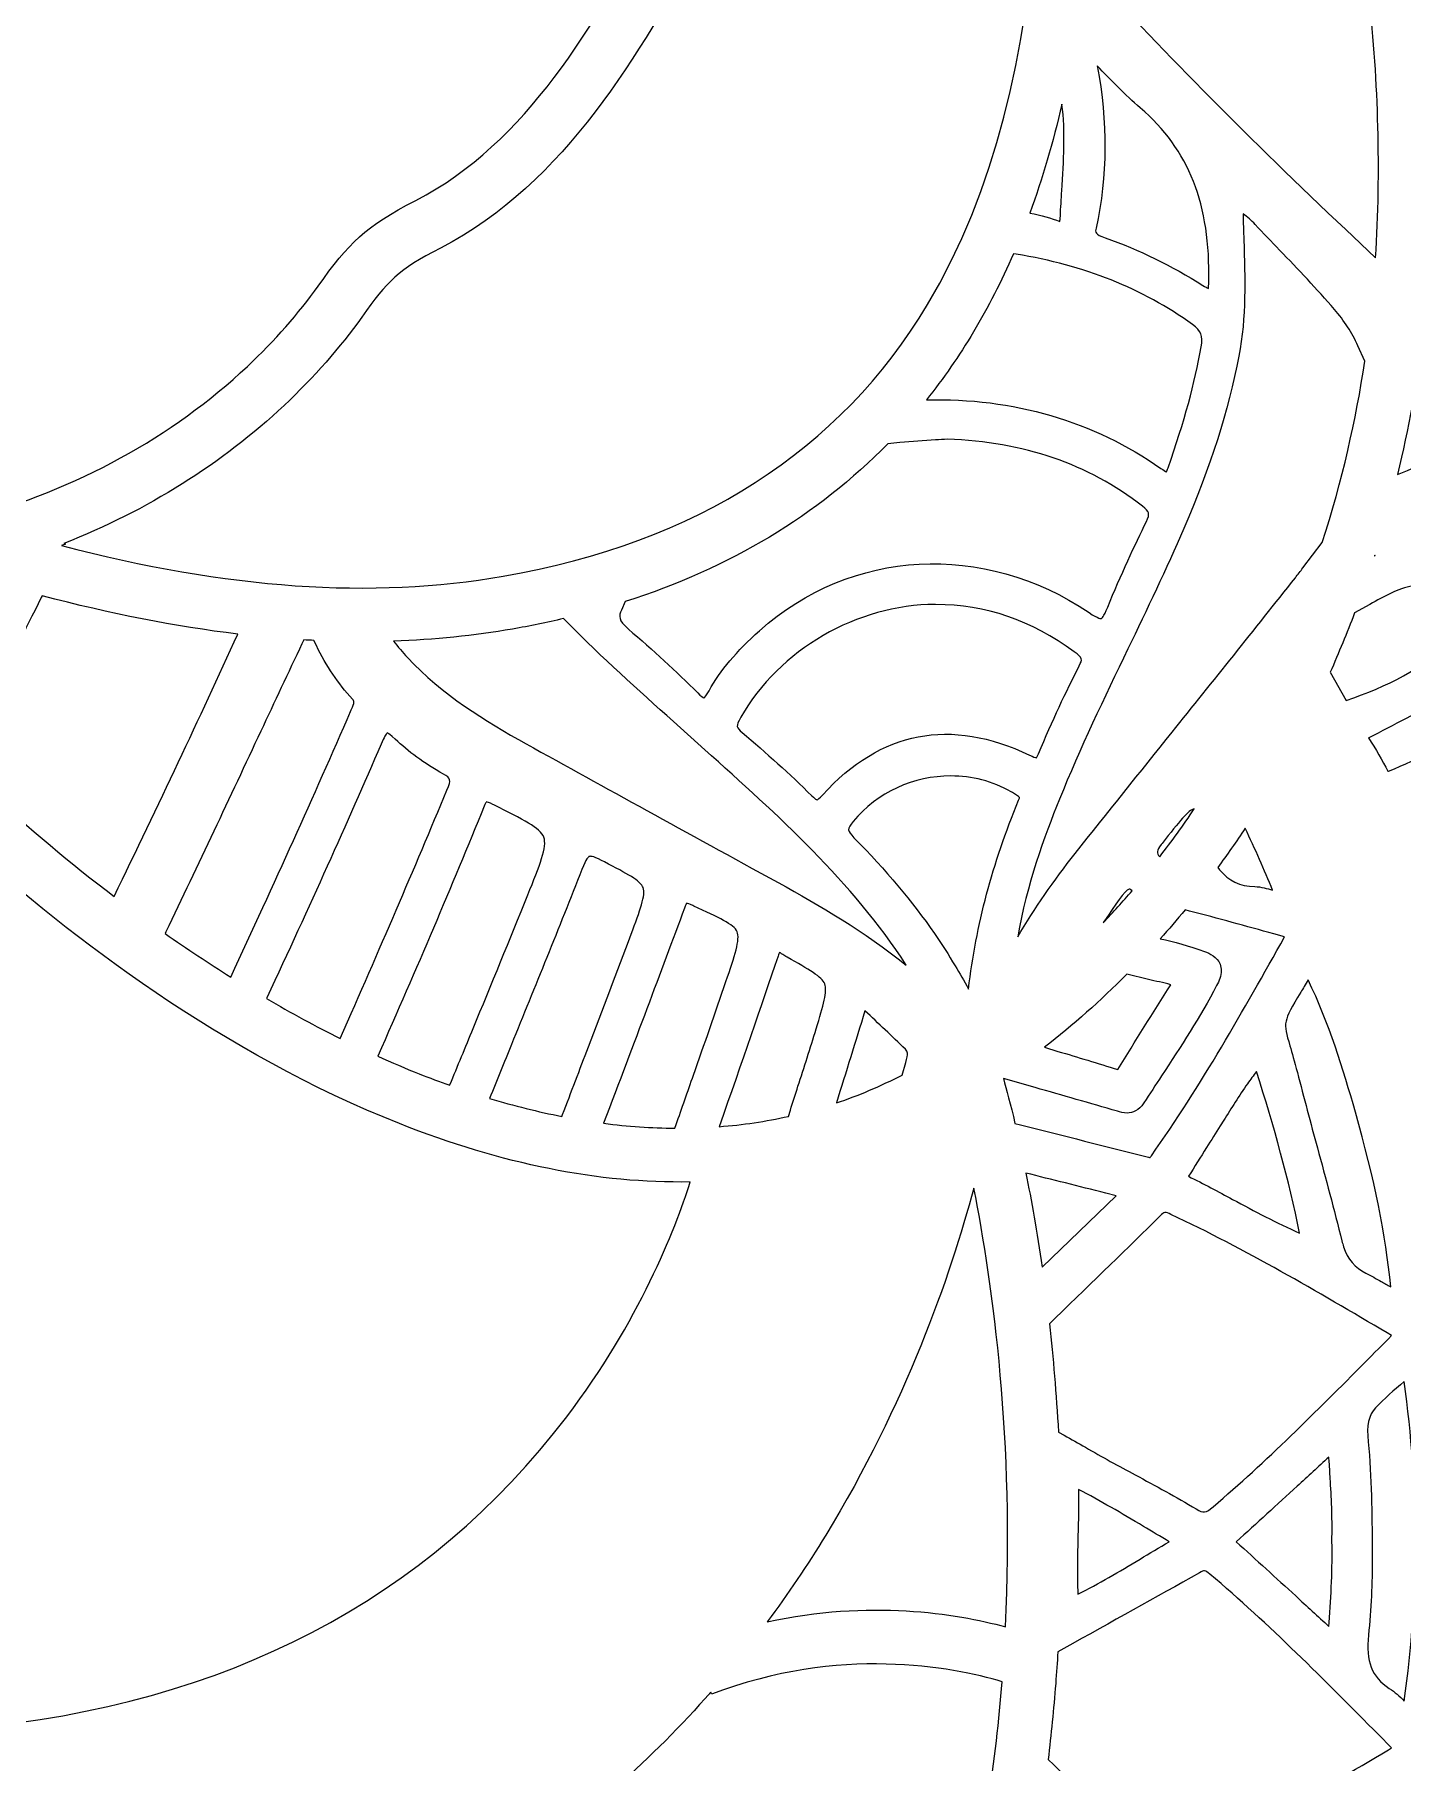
# Model space of a CAD drawing. Extents: x 126 to 2875, y -2951 to -49.
# Drawn here: x 1520 to 1924, y -2448 to -1937 of the extents above; entities that cross this region are included whole.
import ezdxf

# ---------------------------------------------------------------- set-up
doc = ezdxf.new("R2010")
doc.units = 0
doc.header["$MEASUREMENT"] = 0
doc.layers.add('Layer 1', color=7, linetype='Continuous')

# ---------------------------------------------------------------- blocks, each defined once
blk = doc.blocks.new('block 2')
at = {"layer": 'Layer 1', "lineweight": 0}
for points, knots in [([(2818.52, -1015.73), (2765.29, -1065.49), (2703.63, -1093.3), (2640.24, -1096.15), (2556.69, -1099.87), (2474.7, -1071.45), (2412.6, -1046.28), (2390.46, -1037.31), (2368.11, -1027.6), (2346.48, -1018.23), (2338.27, -1014.67), (2330.02, -1011.09), (2321.71, -1007.53), (2370.51, -1008.44), (2426.27, -1007.2), (2513.09, -924.65), (2568.78, -871.7), (2642.17, -798.11), (2625.81, -711.87), (2622.52, -694.49), (2611.09, -653.09), (2560.09, -612.54), (2565.36, -622.37), (2601.86, -692.87), (2569.54, -747.69), (2554.2, -773.71), (2526.78, -791.73), (2470.03, -803.98), (2455.63, -807.08), (2439.86, -809.44), (2422.81, -811.04), (2491.94, -734.79), (2533.75, -634.63), (2547.11, -513), (2561.91, -378.42), (2538.09, -252.24), (2515.5, -170.1), (2510.84, -153.21), (2505.7, -136.24), (2500.21, -119.65), (2496.11, -107.32), (2491.02, -97.85), (2485.03, -91.28), (2485.03, -91.28), (2489.08, -88.91), (2489.08, -88.91), (2488.22, -87.43), (2467.53, -52.75), (2420.58, -50.35), (2390.21, -48.79), (2356.11, -61.25), (2319.21, -87.4), (2293.72, -105.48), (2266.78, -130.21), (2238.64, -161.33), (2186.92, -191.97), (2146.46, -219.39), (2111.33, -247.55), (2059.02, -289.5), (2001.37, -329.63), (1934.36, -338.98), (1877.45, -346.93), (1826.29, -329.19), (1772.12, -310.4), (1744.15, -300.69), (1715.23, -290.66), (1685.52, -284.53), (1598.6, -266.59), (1534.9, -282.01), (1500.31, -329.06), (1465.72, -282.01), (1402.02, -266.61), (1315.1, -284.53), (1285.39, -290.66), (1256.47, -300.69), (1228.5, -310.4), (1174.33, -329.19), (1123.17, -346.93), (1066.26, -338.98), (999.25, -329.63), (941.6, -289.5), (889.29, -247.55), (854.16, -219.39), (813.72, -191.97), (761.98, -161.33), (733.84, -130.21), (706.9, -105.48), (681.41, -87.4), (644.51, -61.25), (610.42, -48.78), (580.04, -50.35), (533.09, -52.75), (512.4, -87.43), (511.54, -88.91), (511.54, -88.91), (515.6, -91.28), (515.6, -91.28), (509.6, -97.85), (504.51, -107.32), (500.43, -119.65), (494.91, -136.25), (489.76, -153.22), (485.12, -170.1), (462.53, -252.24), (438.71, -378.42), (453.51, -513), (466.87, -634.63), (508.68, -734.79), (577.81, -811.04), (560.76, -809.44), (544.99, -807.08), (530.59, -803.98), (473.84, -791.73), (446.42, -773.71), (431.08, -747.69), (398.76, -692.87), (435.26, -622.37), (440.53, -612.54), (389.53, -653.09), (378.1, -694.49), (374.81, -711.87), (358.45, -798.11), (431.84, -871.7), (487.53, -924.65), (574.36, -1007.2), (630.11, -1008.44), (678.91, -1007.53), (670.6, -1011.09), (662.35, -1014.67), (654.14, -1018.23), (632.51, -1027.6), (610.16, -1037.31), (588.02, -1046.28), (525.92, -1071.45), (443.9, -1099.88), (360.39, -1096.15), (296.99, -1093.3), (235.33, -1065.49), (182.1, -1015.73), (182.1, -1015.73), (125.87, -963.15), (125.87, -963.15), (125.87, -963.15), (170.22, -1026.07), (170.22, -1026.07), (219.77, -1096.34), (304.4, -1156.08), (385.84, -1178.26), (421.01, -1187.83), (457.96, -1193.28), (496.54, -1194.59), (485.65, -1205.66), (470.29, -1222.36), (453.05, -1244.47), (422.71, -1283.4), (380.73, -1347.02), (353.04, -1429.06), (321.9, -1521.35), (314.84, -1617.62), (332.07, -1715.18), (353.53, -1836.78), (412.97, -1960.62), (508.76, -2083.27), (508.76, -2083.27), (517.35, -2094.25), (517.35, -2094.25), (517.35, -2094.25), (522.39, -2081.24), (522.39, -2081.24), (522.59, -2080.7), (544.03, -2026.57), (607.28, -1966.45), (618.55, -1955.74), (631.63, -1944.41), (646.68, -1932.9), (644.92, -1962.85), (643.59, -2025.77), (654.99, -2105.75), (664.24, -2170.7), (680.05, -2233.27), (701.96, -2291.74), (729.36, -2364.83), (766.43, -2431.68), (812.16, -2490.44), (814.05, -2493.21), (839.63, -2531.25), (859.49, -2587.32), (878.32, -2640.42), (895.73, -2721.14), (871.87, -2804.06), (871.87, -2804.06), (865.62, -2825.84), (865.62, -2825.84), (865.62, -2825.84), (884.08, -2812.68), (884.08, -2812.68), (885.65, -2811.57), (922.92, -2784.71), (954.16, -2735.73), (978.8, -2697.08), (1003.28, -2637.97), (992.89, -2564.05), (993.48, -2564.79), (994.03, -2565.49), (994.54, -2566.17), (1016.21, -2595.31), (1039.76, -2622.73), (1064.5, -2647.63), (1109.21, -2692.65), (1155.37, -2726.78), (1201.72, -2749.11), (1255.68, -2775.1), (1310.13, -2785.14), (1363.64, -2778.93), (1378.87, -2809.5), (1404.34, -2833.21), (1429, -2856.2), (1455.2, -2880.59), (1479.94, -2903.62), (1493.04, -2933.91), (1493.04, -2933.91), (1500.31, -2950.67), (1500.31, -2950.67), (1500.31, -2950.67), (1507.58, -2933.91), (1507.58, -2933.91), (1520.68, -2903.62), (1545.42, -2880.59), (1571.62, -2856.2), (1596.29, -2833.21), (1621.76, -2809.5), (1636.98, -2778.93), (1690.49, -2785.14), (1744.94, -2775.1), (1798.9, -2749.11), (1845.25, -2726.78), (1891.43, -2692.65), (1936.12, -2647.63), (1960.86, -2622.73), (1984.41, -2595.33), (2006.08, -2566.18), (2006.59, -2565.5), (2007.14, -2564.79), (2007.73, -2564.05), (1997.35, -2637.97), (2021.82, -2697.08), (2046.46, -2735.73), (2077.7, -2784.71), (2114.98, -2811.57), (2116.54, -2812.68), (2116.54, -2812.68), (2135, -2825.84), (2135, -2825.84), (2135, -2825.84), (2128.75, -2804.06), (2128.75, -2804.06), (2104.89, -2721.14), (2122.3, -2640.42), (2141.13, -2587.32), (2161.01, -2531.22), (2186.59, -2493.18), (2188.46, -2490.44), (2234.19, -2431.68), (2271.26, -2364.83), (2298.65, -2291.74), (2320.57, -2233.27), (2336.38, -2170.7), (2345.63, -2105.75), (2357.03, -2025.77), (2355.7, -1962.85), (2353.94, -1932.9), (2368.99, -1944.41), (2382.07, -1955.74), (2393.34, -1966.45), (2456.59, -2026.57), (2478.03, -2080.7), (2478.23, -2081.24), (2478.23, -2081.24), (2483.25, -2094.29), (2483.25, -2094.29), (2483.25, -2094.29), (2491.86, -2083.27), (2491.86, -2083.27), (2587.65, -1960.62), (2647.09, -1836.78), (2668.55, -1715.18), (2685.78, -1617.62), (2678.72, -1521.35), (2647.58, -1429.06), (2619.89, -1347.02), (2577.91, -1283.4), (2547.57, -1244.47), (2530.33, -1222.36), (2514.97, -1205.66), (2504.08, -1194.59), (2542.66, -1193.28), (2579.61, -1187.83), (2614.78, -1178.26), (2696.22, -1156.08), (2780.85, -1096.34), (2830.4, -1026.07), (2830.4, -1026.07), (2874.75, -963.15), (2874.75, -963.15), (2874.75, -963.15), (2818.52, -1015.73), (2818.52, -1015.73)], [0, 0, 0, 0, 1, 1, 1, 2, 2, 2, 3, 3, 3, 4, 4, 4, 5, 5, 5, 6, 6, 6, 7, 7, 7, 8, 8, 8, 9, 9, 9, 10, 10, 10, 11, 11, 11, 12, 12, 12, 13, 13, 13, 14, 14, 14, 15, 15, 15, 16, 16, 16, 17, 17, 17, 18, 18, 18, 19, 19, 19, 20, 20, 20, 21, 21, 21, 22, 22, 22, 23, 23, 23, 24, 24, 24, 25, 25, 25, 26, 26, 26, 27, 27, 27, 28, 28, 28, 29, 29, 29, 30, 30, 30, 31, 31, 31, 32, 32, 32, 33, 33, 33, 34, 34, 34, 35, 35, 35, 36, 36, 36, 37, 37, 37, 38, 38, 38, 39, 39, 39, 40, 40, 40, 41, 41, 41, 42, 42, 42, 43, 43, 43, 44, 44, 44, 45, 45, 45, 46, 46, 46, 47, 47, 47, 48, 48, 48, 49, 49, 49, 50, 50, 50, 51, 51, 51, 52, 52, 52, 53, 53, 53, 54, 54, 54, 55, 55, 55, 56, 56, 56, 57, 57, 57, 58, 58, 58, 59, 59, 59, 60, 60, 60, 61, 61, 61, 62, 62, 62, 63, 63, 63, 64, 64, 64, 65, 65, 65, 66, 66, 66, 67, 67, 67, 68, 68, 68, 69, 69, 69, 70, 70, 70, 71, 71, 71, 72, 72, 72, 73, 73, 73, 74, 74, 74, 75, 75, 75, 76, 76, 76, 77, 77, 77, 78, 78, 78, 79, 79, 79, 80, 80, 80, 81, 81, 81, 82, 82, 82, 83, 83, 83, 84, 84, 84, 85, 85, 85, 86, 86, 86, 87, 87, 87, 88, 88, 88, 89, 89, 89, 90, 90, 90, 91, 91, 91, 92, 92, 92, 93, 93, 93, 94, 94, 94, 95, 95, 95, 96, 96, 96, 97, 97, 97, 98, 98, 98, 99, 99, 99, 100, 100, 100, 101, 101, 101, 102, 102, 102, 102]), ([(1709.26, -1175.34), (1695.95, -1218), (1691.23, -1264.34), (1694.9, -1315.39), (1698.64, -1367.12), (1710.72, -1422.55), (1732.91, -1489.88), (1732.91, -1489.88), (1736.82, -1501.72), (1736.82, -1501.72), (1777.85, -1625.74), (1863.19, -1883.83), (1783.46, -2017.04), (1757.51, -2060.35), (1715.34, -2087.37), (1658.1, -2097.34), (1619.37, -2104.08), (1576.47, -2101.11), (1527.52, -2088.22), (1527.52, -2088.22), (1528.72, -2087.84), (1528.72, -2087.84), (1528.72, -2087.84), (1528.23, -2087.72), (1528.23, -2087.72), (1552.88, -2077.95), (1575.06, -2064.08), (1593.34, -2046.86), (1602.21, -2038.5), (1609.93, -2029.73), (1616.28, -2020.79), (1623.92, -2010.02), (1626.98, -2006.86), (1639.5, -2000.38), (1676.81, -1981.09), (1698.23, -1942.86), (1717.11, -1909.13), (1717.11, -1909.13), (1718.09, -1907.37), (1718.09, -1907.37), (1744.31, -1860.59), (1758.21, -1815.53), (1759.43, -1773.47), (1761.99, -1684.5), (1721.1, -1606.87), (1681.58, -1531.79), (1655.46, -1482.19), (1628.45, -1430.9), (1614.79, -1377.36), (1598.04, -1311.7), (1611.2, -1256.79), (1653.87, -1214.14), (1673.47, -1194.59), (1695.16, -1182.13), (1709.26, -1175.34)], [0, 0, 0, 0, 1, 1, 1, 2, 2, 2, 3, 3, 3, 4, 4, 4, 5, 5, 5, 6, 6, 6, 7, 7, 7, 8, 8, 8, 9, 9, 9, 10, 10, 10, 11, 11, 11, 12, 12, 12, 13, 13, 13, 14, 14, 14, 15, 15, 15, 16, 16, 16, 17, 17, 17, 18, 18, 18, 18]), ([(1344.52, -1756.59), (1359.66, -1729.74), (1386.54, -1693.35), (1428.55, -1672.54), (1455.13, -1659.37), (1483.26, -1642.71), (1501.1, -1617.18), (1518.94, -1642.71), (1547.07, -1659.37), (1573.65, -1672.54), (1615.66, -1693.35), (1642.54, -1729.74), (1657.69, -1756.59), (1684.28, -1803.72), (1697.56, -1858.72), (1705.3, -1897.78), (1704.96, -1898.39), (1704.62, -1899.01), (1704.28, -1899.63), (1704.28, -1899.63), (1703.29, -1901.39), (1703.29, -1901.39), (1684.63, -1934.72), (1665.32, -1969.2), (1632.22, -1986.31), (1617.28, -1994.05), (1612.4, -1998.91), (1603.38, -2011.62), (1597.63, -2019.71), (1590.6, -2027.69), (1582.48, -2035.34), (1560.37, -2056.15), (1532, -2071.7), (1500.31, -2080.36), (1468.62, -2071.7), (1440.25, -2056.15), (1418.14, -2035.34), (1410.02, -2027.69), (1402.99, -2019.71), (1397.24, -2011.62), (1388.22, -1998.91), (1383.35, -1994.05), (1368.4, -1986.31), (1335.3, -1969.2), (1315.99, -1934.72), (1297.33, -1901.39), (1297.33, -1901.39), (1296.49, -1899.88), (1296.49, -1899.88), (1304.15, -1860.72), (1317.45, -1804.57), (1344.52, -1756.59)], [0, 0, 0, 0, 1, 1, 1, 2, 2, 2, 3, 3, 3, 4, 4, 4, 5, 5, 5, 6, 6, 6, 7, 7, 7, 8, 8, 8, 9, 9, 9, 10, 10, 10, 11, 11, 11, 12, 12, 12, 13, 13, 13, 14, 14, 14, 15, 15, 15, 16, 16, 16, 17, 17, 17, 17]), ([(1922.3, -2067.28), (1925.59, -2053.78), (1928.06, -2040.07), (1929.69, -2026.23), (1932.24, -2004.59), (1933, -1982.89), (1932.29, -1961.21), (1932.29, -1961.21), (1932.29, -1961.19), (1932.29, -1961.19), (1932.29, -1961.19), (1932.4, -1961.21), (1932.4, -1961.21), (1935.72, -1912.09), (1965.54, -1842.33), (1979.85, -1811.28), (1992.56, -1844.86), (2017.42, -1925.22), (1998.09, -1999.09), (1980.68, -2030.65), (1953.96, -2055.14), (1922.3, -2067.28)], [0, 0, 0, 0, 1, 1, 1, 2, 2, 2, 3, 3, 3, 4, 4, 4, 5, 5, 5, 6, 6, 6, 7, 7, 7, 7]), ([(1831.7, -1918.96), (1831.7, -1918.96), (1829.8, -1916.9), (1829.8, -1916.9), (1832.1, -1894.61), (1832.64, -1870.49), (1831.42, -1844.59), (1849.65, -1863.81), (1868.46, -1882.77), (1887.42, -1900.97), (1895.8, -1909.03), (1904.19, -1916.77), (1911.28, -1923.31), (1911.28, -1923.31), (1913.95, -1925.76), (1913.95, -1925.76), (1916.66, -1951.63), (1917.48, -1977.53), (1915.84, -2003.3), (1915.84, -2003.3), (1907.01, -1994.94), (1907.01, -1994.94), (1878.72, -1968.19), (1854.09, -1943.33), (1831.7, -1918.96)], [0, 0, 0, 0, 1, 1, 1, 2, 2, 2, 3, 3, 3, 4, 4, 4, 5, 5, 5, 6, 6, 6, 7, 7, 7, 8, 8, 8, 8]), ([(1833.59, -1946.52), (1837.61, -1950.74), (1841.79, -1955.11), (1846.33, -1958.97), (1860.67, -1971.21), (1867.1, -1987.56), (1866.56, -2010.47), (1866.53, -2011.29), (1866.48, -2011.88), (1866.43, -2012.32), (1866.04, -2012.11), (1865.52, -2011.83), (1864.82, -2011.39), (1855.65, -2005.59), (1845.95, -2000.87), (1835.98, -1997.36), (1832.88, -1996.27), (1832.99, -1995.71), (1833.26, -1994.51), (1836.63, -1979.01), (1836.75, -1963.23), (1833.59, -1946.52)], [0, 0, 0, 0, 1, 1, 1, 2, 2, 2, 3, 3, 3, 4, 4, 4, 5, 5, 5, 6, 6, 6, 7, 7, 7, 7]), ([(1823.17, -1957.83), (1824.22, -1966.16), (1823.69, -1974.57), (1823.14, -1983.4), (1822.97, -1985.92), (1822.81, -1988.42), (1822.7, -1990.93), (1822.65, -1991.68), (1822.6, -1992.2), (1822.52, -1992.55), (1819.96, -1991.47), (1817.11, -1990.66), (1813.67, -1990.02), (1817.41, -1979.88), (1820.58, -1969.17), (1823.17, -1957.83)], [0, 0, 0, 0, 1, 1, 1, 2, 2, 2, 3, 3, 3, 4, 4, 4, 5, 5, 5, 5]), ([(1855.73, -2143.41), (1846.33, -2155.13), (1836.6, -2167.28), (1827.08, -2179.26), (1820.75, -2187.24), (1815.07, -2195.48), (1810.1, -2203.92), (1812.82, -2188.36), (1817.9, -2174.4), (1822.43, -2163.26), (1828.52, -2148.19), (1835.72, -2133.24), (1842.67, -2118.81), (1848.25, -2107.22), (1854.01, -2095.25), (1859.2, -2083.22), (1867.05, -2065.08), (1872.37, -2048.41), (1875.47, -2032.28), (1877.67, -2020.76), (1877.29, -2009.2), (1876.93, -1998.04), (1876.83, -1995.45), (1876.76, -1992.85), (1876.69, -1990.25), (1877.99, -1991.19), (1879.16, -1992.22), (1880.27, -1993.4), (1882.66, -1995.95), (1885.08, -1998.47), (1887.5, -2001), (1892.92, -2006.65), (1898.52, -2012.49), (1903.68, -2018.49), (1906.56, -2021.82), (1908.89, -2025.44), (1910.61, -2029.24), (1910.61, -2029.24), (1912.67, -2033.82), (1912.67, -2033.82), (1910.11, -2051.04), (1905.96, -2069.18), (1900.07, -2087.42), (1900.07, -2087.42), (1894.37, -2094.9), (1894.37, -2094.9), (1893.63, -2095.87), (1892.89, -2096.82), (1892.14, -2097.78), (1880.1, -2113.04), (1867.72, -2128.48), (1855.73, -2143.41)], [0, 0, 0, 0, 1, 1, 1, 2, 2, 2, 3, 3, 3, 4, 4, 4, 5, 5, 5, 6, 6, 6, 7, 7, 7, 8, 8, 8, 9, 9, 9, 10, 10, 10, 11, 11, 11, 12, 12, 12, 13, 13, 13, 14, 14, 14, 15, 15, 15, 16, 16, 16, 17, 17, 17, 17]), ([(1861.78, -2022.99), (1864.31, -2024.81), (1864.88, -2026.3), (1864.3, -2029.61), (1862.45, -2040.2), (1859.36, -2051.53), (1854.53, -2065.32), (1854.34, -2065.87), (1854.18, -2066.25), (1854.06, -2066.52), (1853.71, -2066.33), (1853.2, -2066.01), (1852.44, -2065.49), (1832.61, -2051.58), (1808.67, -2044.58), (1783.14, -2045.21), (1788.16, -2038.93), (1792.79, -2032.25), (1797.04, -2025.16), (1801.37, -2017.89), (1805.32, -2010.2), (1808.85, -2002.06), (1808.85, -2002.06), (1809.61, -2002.19), (1809.61, -2002.19), (1829.84, -2005.48), (1846.9, -2012.27), (1861.78, -2022.99)], [0, 0, 0, 0, 1, 1, 1, 2, 2, 2, 3, 3, 3, 4, 4, 4, 5, 5, 5, 6, 6, 6, 7, 7, 7, 8, 8, 8, 9, 9, 9, 9]), ([(1785.81, -2057.09), (1787, -2057.01), (1788.17, -2056.94), (1789.33, -2056.86), (1811.95, -2057.64), (1830.8, -2064.1), (1846.95, -2076.62), (1849.04, -2078.25), (1849.23, -2078.92), (1848.14, -2081.15), (1844.81, -2087.99), (1840.51, -2097.04), (1836.71, -2106.47), (1835.5, -2109.45), (1834.85, -2109.83), (1834.81, -2109.86), (1834.78, -2109.86), (1833.97, -2109.99), (1831.17, -2108.09), (1800.04, -2087.04), (1760.93, -2089.19), (1733.81, -2113.44), (1727.01, -2119.53), (1722.26, -2125.17), (1718.9, -2131.17), (1718.13, -2132.55), (1717.64, -2133.12), (1717.4, -2133.34), (1717.11, -2133.2), (1716.53, -2132.82), (1715.55, -2131.82), (1709.23, -2125.47), (1702.33, -2119.14), (1695.06, -2112.96), (1692.01, -2110.37), (1692.24, -2109.1), (1693.02, -2107.35), (1693.02, -2107.35), (1694.11, -2104.84), (1694.11, -2104.84), (1725.08, -2094.97), (1751, -2079.36), (1771.68, -2058.19), (1771.68, -2058.19), (1775.29, -2057.85), (1775.29, -2057.85), (1778.86, -2057.51), (1782.39, -2057.29), (1785.81, -2057.09)], [0, 0, 0, 0, 1, 1, 1, 2, 2, 2, 3, 3, 3, 4, 4, 4, 5, 5, 5, 6, 6, 6, 7, 7, 7, 8, 8, 8, 9, 9, 9, 10, 10, 10, 11, 11, 11, 12, 12, 12, 13, 13, 13, 14, 14, 14, 15, 15, 15, 16, 16, 16, 16]), ([(1915.76, -2091.23), (1915.68, -2091.28), (1915.6, -2091.33), (1915.54, -2091.36), (1915.55, -2091.29), (1915.59, -2091.21), (1915.6, -2091.15), (1915.65, -2091.18), (1915.71, -2091.21), (1915.76, -2091.23)], [0, 0, 0, 0, 1, 1, 1, 2, 2, 2, 3, 3, 3, 3]), ([(1479.04, -2103.64), (1483.69, -2112.98), (1488.36, -2122.32), (1493.06, -2131.64), (1493.22, -2131.93), (1493.35, -2132.25), (1493.49, -2132.56), (1494.26, -2134.33), (1495.85, -2137.96), (1500.07, -2137.96), (1500.25, -2137.96), (1500.42, -2137.96), (1500.6, -2137.94), (1505.03, -2137.64), (1506.5, -2134.1), (1507.39, -2131.98), (1507.56, -2131.56), (1507.72, -2131.15), (1507.92, -2130.76), (1512.14, -2122.46), (1516.61, -2113.6), (1521.57, -2103.66), (1521.57, -2103.66), (1521.85, -2103.09), (1521.85, -2103.09), (1542.02, -2108.47), (1561.25, -2112.25), (1579.66, -2114.42), (1568.25, -2139.4), (1556.28, -2164.78), (1543.11, -2191.94), (1530.37, -2182.28), (1517.82, -2171.8), (1505.68, -2160.6), (1505.68, -2160.6), (1500.31, -2155.64), (1500.31, -2155.64), (1500.31, -2155.64), (1494.94, -2160.6), (1494.94, -2160.6), (1482.79, -2171.8), (1470.23, -2182.3), (1457.49, -2191.97), (1444.27, -2164.66), (1432.31, -2139.27), (1420.96, -2114.41), (1439.37, -2112.22), (1458.58, -2108.47), (1478.77, -2103.09), (1478.77, -2103.09), (1479.04, -2103.64), (1479.04, -2103.64)], [0, 0, 0, 0, 1, 1, 1, 2, 2, 2, 3, 3, 3, 4, 4, 4, 5, 5, 5, 6, 6, 6, 7, 7, 7, 8, 8, 8, 9, 9, 9, 10, 10, 10, 11, 11, 11, 12, 12, 12, 13, 13, 13, 14, 14, 14, 15, 15, 15, 16, 16, 16, 17, 17, 17, 17]), ([(1926.76, -2100.19), (1926.76, -2100.19), (1930.23, -2099.53), (1930.23, -2099.53), (1933.55, -2101.57), (1936.78, -2103.66), (1939.95, -2105.79), (1939.95, -2105.79), (1940.28, -2108.6), (1940.28, -2108.6), (1940.58, -2111.19), (1939.73, -2113.69), (1937.7, -2116.05), (1929.93, -2125.12), (1919.29, -2129.66), (1907.2, -2134.11), (1907.2, -2134.11), (1902.42, -2125.74), (1902.42, -2125.74), (1904.98, -2119.98), (1907.39, -2114.14), (1909.63, -2108.2), (1909.63, -2108.2), (1914.14, -2105.67), (1914.14, -2105.67), (1918.4, -2103.28), (1922.41, -2101.03), (1926.76, -2100.19)], [0, 0, 0, 0, 1, 1, 1, 2, 2, 2, 3, 3, 3, 4, 4, 4, 5, 5, 5, 6, 6, 6, 7, 7, 7, 8, 8, 8, 9, 9, 9, 9]), ([(1828.27, -2123.82), (1824.33, -2131.5), (1820.39, -2139.99), (1816.24, -2149.78), (1815.95, -2150.47), (1815.73, -2150.84), (1815.61, -2151.02), (1815.3, -2150.96), (1814.72, -2150.75), (1813.61, -2150.21), (1790.23, -2139.04), (1769.65, -2142.99), (1752.45, -2161.99), (1751.54, -2162.99), (1751.04, -2163.35), (1750.83, -2163.48), (1750.78, -2163.45), (1750.7, -2163.41), (1750.62, -2163.35), (1750.36, -2163.18), (1749.93, -2162.84), (1749.26, -2162.19), (1742.76, -2155.85), (1735.82, -2149.55), (1728.65, -2143.47), (1726.99, -2142.06), (1726.72, -2141.71), (1728.26, -2139.02), (1739.61, -2119.07), (1762.7, -2105.68), (1785.75, -2105.68), (1785.75, -2105.68), (1785.85, -2105.68), (1785.85, -2105.68), (1800.74, -2105.76), (1814.13, -2110.34), (1826.8, -2119.68), (1829.31, -2121.53), (1829.28, -2121.86), (1828.27, -2123.82)], [0, 0, 0, 0, 1, 1, 1, 2, 2, 2, 3, 3, 3, 4, 4, 4, 5, 5, 5, 6, 6, 6, 7, 7, 7, 8, 8, 8, 9, 9, 9, 10, 10, 10, 11, 11, 11, 12, 12, 12, 13, 13, 13, 13]), ([(1708.36, -2140.29), (1708.36, -2140.29), (1717.65, -2148.63), (1717.65, -2148.63), (1739.04, -2167.78), (1761.15, -2187.59), (1777.19, -2212.23), (1764.62, -2202.23), (1751.7, -2194.63), (1739.37, -2187.89), (1711.65, -2172.72), (1688.37, -2159.93), (1664.83, -2146.84), (1652.72, -2140.1), (1640.1, -2132.36), (1629.78, -2121.37), (1628.34, -2119.83), (1627, -2118.19), (1625.7, -2116.51), (1637.74, -2116.11), (1649.46, -2114.93), (1660.82, -2112.95), (1665.97, -2112.05), (1670.99, -2111.02), (1675.91, -2109.86), (1675.91, -2109.86), (1677.24, -2111.21), (1677.24, -2111.21), (1687.18, -2121.29), (1697.94, -2130.95), (1708.36, -2140.29)], [0, 0, 0, 0, 1, 1, 1, 2, 2, 2, 3, 3, 3, 4, 4, 4, 5, 5, 5, 6, 6, 6, 7, 7, 7, 8, 8, 8, 9, 9, 9, 10, 10, 10, 10]), ([(1613.19, -2136.84), (1613.19, -2136.84), (1612.99, -2137.29), (1612.99, -2137.29), (1602.13, -2162.24), (1590.54, -2187.92), (1577.56, -2215.78), (1571.1, -2211.74), (1564.63, -2207.44), (1558.18, -2202.92), (1558.18, -2202.92), (1558.42, -2202.45), (1558.42, -2202.45), (1567.86, -2182.73), (1577.31, -2162.61), (1586.44, -2143.15), (1590.49, -2134.54), (1594.54, -2125.91), (1598.6, -2117.3), (1598.6, -2117.3), (1599.13, -2116.16), (1599.13, -2116.16), (1600.13, -2116.21), (1601.15, -2116.27), (1602.14, -2116.32), (1602.14, -2116.32), (1602.89, -2117.86), (1602.89, -2117.86), (1605.83, -2123.87), (1609.3, -2129.03), (1613.51, -2133.65), (1614.11, -2134.32), (1614.24, -2134.46), (1613.19, -2136.84)], [0, 0, 0, 0, 1, 1, 1, 2, 2, 2, 3, 3, 3, 4, 4, 4, 5, 5, 5, 6, 6, 6, 7, 7, 7, 8, 8, 8, 9, 9, 9, 10, 10, 10, 11, 11, 11, 11]), ([(1913.83, -2145.11), (1921.3, -2141.3), (1928.57, -2137.41), (1935.31, -2133.78), (1941.61, -2130.36), (1945.8, -2126.48), (1948.5, -2121.54), (1949.9, -2118.96), (1950.87, -2116.53), (1951.47, -2114.14), (1955.22, -2117), (1958.82, -2119.96), (1962.3, -2122.98), (1962.3, -2122.98), (1962.11, -2123.25), (1962.11, -2123.25), (1952.26, -2137.12), (1938.38, -2147.49), (1919.65, -2154.93), (1919.61, -2154.96), (1919.56, -2154.98), (1919.51, -2154.99), (1917.8, -2151.78), (1915.92, -2148.38), (1913.8, -2145.13), (1913.81, -2145.11), (1913.81, -2145.11), (1913.83, -2145.11)], [0, 0, 0, 0, 1, 1, 1, 2, 2, 2, 3, 3, 3, 4, 4, 4, 5, 5, 5, 6, 6, 6, 7, 7, 7, 8, 8, 8, 9, 9, 9, 9]), ([(1626.17, -2145.48), (1629.97, -2149.12), (1634.62, -2152.51), (1640.39, -2155.83), (1642.59, -2157.1), (1642.78, -2157.34), (1641.46, -2160.52), (1631.84, -2183.66), (1621.52, -2207.67), (1609.9, -2233.92), (1602.7, -2230.34), (1595.43, -2226.38), (1588.13, -2222.14), (1588.13, -2222.14), (1588.24, -2221.89), (1588.24, -2221.89), (1600.88, -2194.82), (1611.91, -2170.32), (1621.99, -2147), (1622.91, -2144.85), (1623.47, -2143.96), (1623.77, -2143.61), (1624.11, -2143.77), (1624.87, -2144.23), (1626.17, -2145.48)], [0, 0, 0, 0, 1, 1, 1, 2, 2, 2, 3, 3, 3, 4, 4, 4, 5, 5, 5, 6, 6, 6, 7, 7, 7, 8, 8, 8, 8]), ([(1785.51, -2202.94), (1779.01, -2193.51), (1771.14, -2184.15), (1761.72, -2174.61), (1759.66, -2172.53), (1759.65, -2172.09), (1761.5, -2169.82), (1768.58, -2161.09), (1779.47, -2156.37), (1790.36, -2156.37), (1796.53, -2156.37), (1802.69, -2157.89), (1808.13, -2161.06), (1808.13, -2161.06), (1808.56, -2161.29), (1808.56, -2161.29), (1809.26, -2161.7), (1810.43, -2162.37), (1810.6, -2162.7), (1810.6, -2162.7), (1810.63, -2162.94), (1810.38, -2163.52), (1802.62, -2182.31), (1797.84, -2200.27), (1795.55, -2219.31), (1794.17, -2216.87), (1792.91, -2214.64), (1791.59, -2212.44), (1789.71, -2209.26), (1787.7, -2206.09), (1785.51, -2202.94)], [0, 0, 0, 0, 1, 1, 1, 2, 2, 2, 3, 3, 3, 4, 4, 4, 5, 5, 5, 6, 6, 6, 7, 7, 7, 8, 8, 8, 9, 9, 9, 10, 10, 10, 10]), ([(1649.2, -2230.96), (1646.91, -2236.5), (1644.63, -2242.06), (1642.35, -2247.6), (1642.35, -2247.6), (1642.29, -2247.75), (1642.29, -2247.75), (1639.31, -2246.69), (1636.3, -2245.59), (1633.28, -2244.38), (1629.23, -2242.78), (1625.13, -2241.01), (1621.01, -2239.16), (1621.01, -2239.16), (1621.01, -2239.14), (1621.01, -2239.14), (1632.55, -2213.12), (1642.84, -2188.96), (1652.45, -2165.31), (1652.75, -2164.55), (1653, -2164.17), (1653.13, -2164), (1653.38, -2164.05), (1653.94, -2164.22), (1655.05, -2164.78), (1655.05, -2164.78), (1655.31, -2164.9), (1655.31, -2164.9), (1663.89, -2169.18), (1669.05, -2171.76), (1670.08, -2174.45), (1671.13, -2177.19), (1668.83, -2182.88), (1665.35, -2191.5), (1660.02, -2204.67), (1654.52, -2218.04), (1649.2, -2230.96)], [0, 0, 0, 0, 1, 1, 1, 2, 2, 2, 3, 3, 3, 4, 4, 4, 5, 5, 5, 6, 6, 6, 7, 7, 7, 8, 8, 8, 9, 9, 9, 10, 10, 10, 11, 11, 11, 12, 12, 12, 12]), ([(1852.5, -2176.66), (1852.5, -2176.66), (1852.79, -2176.3), (1852.79, -2176.3), (1857.89, -2169.75), (1860.56, -2166.39), (1862.27, -2166.09), (1859.03, -2170.92), (1855.62, -2175.63), (1852.05, -2180.26), (1851.06, -2179.04), (1851.05, -2178.53), (1852.5, -2176.66)], [0, 0, 0, 0, 1, 1, 1, 2, 2, 2, 3, 3, 3, 4, 4, 4, 4]), ([(1877.31, -2171.79), (1880.24, -2177.96), (1882.96, -2184.12), (1885.41, -2190.13), (1883.83, -2189.61), (1882.07, -2189.09), (1880.19, -2189.06), (1875.74, -2188.95), (1872.42, -2187.36), (1869.73, -2184.07), (1869.73, -2184.07), (1869.2, -2183.42), (1869.2, -2183.42), (1871.99, -2179.64), (1874.68, -2175.76), (1877.31, -2171.79)], [0, 0, 0, 0, 1, 1, 1, 2, 2, 2, 3, 3, 3, 4, 4, 4, 5, 5, 5, 5]), ([(1290.63, -2276.34), (1316.56, -2276.34), (1344.12, -2270.6), (1373.17, -2259.1), (1425.4, -2238.43), (1470.33, -2204.03), (1500.31, -2177.12), (1530.29, -2204.03), (1575.22, -2238.43), (1627.45, -2259.1), (1657.75, -2271.09), (1686.45, -2276.83), (1713.36, -2276.31), (1711.1, -2283.35), (1707.33, -2293.68), (1701.44, -2305.75), (1695.55, -2317.83), (1687.54, -2331.64), (1676.84, -2345.69), (1635.61, -2399.85), (1576.21, -2430.81), (1500.31, -2437.76), (1424.68, -2430.84), (1365.43, -2400.05), (1324.21, -2346.25), (1302.58, -2318.05), (1291.83, -2290.53), (1287.27, -2276.31), (1288.38, -2276.33), (1289.51, -2276.34), (1290.63, -2276.34)], [0, 0, 0, 0, 1, 1, 1, 2, 2, 2, 3, 3, 3, 4, 4, 4, 5, 5, 5, 6, 6, 6, 7, 7, 7, 8, 8, 8, 9, 9, 9, 10, 10, 10, 10]), ([(1660.52, -2235.71), (1667.41, -2218.77), (1674.53, -2201.28), (1681.35, -2183.98), (1682.62, -2180.76), (1683.29, -2180.21), (1683.52, -2180.13), (1683.6, -2180.1), (1684.39, -2179.88), (1687.15, -2181.32), (1687.15, -2181.32), (1688, -2181.76), (1688, -2181.76), (1694.67, -2185.23), (1698.69, -2187.32), (1699.45, -2189.36), (1700.24, -2191.48), (1698.48, -2196.12), (1695.85, -2203.15), (1691.67, -2214.26), (1687.46, -2225.36), (1683.24, -2236.44), (1680.7, -2243.1), (1678.16, -2249.76), (1675.62, -2256.44), (1675.62, -2256.44), (1675.43, -2256.97), (1675.43, -2256.97), (1668.42, -2255.59), (1661.3, -2253.82), (1654.06, -2251.63), (1656.22, -2246.33), (1658.37, -2241.01), (1660.52, -2235.71)], [0, 0, 0, 0, 1, 1, 1, 2, 2, 2, 3, 3, 3, 4, 4, 4, 5, 5, 5, 6, 6, 6, 7, 7, 7, 8, 8, 8, 9, 9, 9, 10, 10, 10, 11, 11, 11, 11]), ([(1835.36, -2199.73), (1835.44, -2199.62), (1835.5, -2199.51), (1835.58, -2199.38), (1835.58, -2199.38), (1835.76, -2199.13), (1835.76, -2199.13), (1838.76, -2194.66), (1841.87, -2190.06), (1843.01, -2189.77), (1843.01, -2189.77), (1843.29, -2189.82), (1843.91, -2190.26), (1841.15, -2193.49), (1838.29, -2196.64), (1835.36, -2199.73)], [0, 0, 0, 0, 1, 1, 1, 2, 2, 2, 3, 3, 3, 4, 4, 4, 5, 5, 5, 5]), ([(1709.18, -2259.39), (1709.18, -2259.39), (1708.8, -2260.45), (1708.8, -2260.45), (1701.92, -2260.4), (1694.9, -2259.91), (1687.75, -2258.98), (1697.03, -2234.54), (1704.62, -2214.32), (1711.64, -2195.41), (1711.92, -2194.61), (1712.16, -2194.2), (1712.3, -2193.98), (1712.57, -2194.04), (1713.09, -2194.22), (1714.06, -2194.65), (1714.06, -2194.65), (1714.36, -2194.79), (1714.36, -2194.79), (1721.78, -2198.18), (1726.26, -2200.22), (1727.2, -2202.39), (1728.16, -2204.59), (1726.47, -2209.56), (1723.9, -2217.09), (1720.75, -2226.32), (1717.48, -2235.69), (1714.3, -2244.76), (1712.59, -2249.64), (1710.88, -2254.51), (1709.18, -2259.39)], [0, 0, 0, 0, 1, 1, 1, 2, 2, 2, 3, 3, 3, 4, 4, 4, 5, 5, 5, 6, 6, 6, 7, 7, 7, 8, 8, 8, 9, 9, 9, 10, 10, 10, 10]), ([(1805.87, -2245.74), (1805.87, -2245.74), (1815.26, -2248.43), (1815.26, -2248.43), (1823.36, -2250.75), (1831.47, -2253.07), (1839.56, -2255.43), (1840.32, -2255.65), (1841.33, -2255.95), (1842.45, -2255.95), (1844.05, -2255.95), (1845.87, -2255.34), (1847.38, -2252.99), (1849.1, -2250.3), (1850.86, -2247.63), (1852.62, -2244.95), (1858.23, -2236.42), (1864.04, -2227.59), (1868.89, -2218.26), (1869.57, -2216.95), (1870.25, -2215.46), (1870.25, -2213.89), (1870.25, -2213.28), (1870.15, -2212.64), (1869.9, -2212.01), (1869.05, -2209.79), (1866.86, -2208.77), (1865.28, -2208.2), (1860.75, -2206.52), (1856.24, -2205.38), (1852.24, -2204.46), (1854.72, -2201.67), (1857.16, -2198.82), (1859.55, -2195.91), (1859.55, -2195.91), (1860.91, -2196.28), (1860.91, -2196.28), (1869.22, -2198.46), (1877.66, -2200.77), (1885.83, -2203.02), (1885.83, -2203.02), (1888.98, -2203.89), (1888.98, -2203.89), (1876.87, -2225.47), (1864.33, -2247.72), (1849.59, -2268.65), (1849.42, -2268.89), (1849.31, -2269.03), (1849.23, -2269.11), (1849.13, -2269.09), (1848.99, -2269.08), (1848.77, -2269.01), (1836.14, -2265.82), (1823.52, -2262.63), (1810.89, -2259.47), (1810.89, -2259.47), (1809.3, -2259.07), (1809.3, -2259.07), (1807.98, -2253.42), (1806.77, -2248.93), (1805.87, -2245.74)], [0, 0, 0, 0, 1, 1, 1, 2, 2, 2, 3, 3, 3, 4, 4, 4, 5, 5, 5, 6, 6, 6, 7, 7, 7, 8, 8, 8, 9, 9, 9, 10, 10, 10, 11, 11, 11, 12, 12, 12, 13, 13, 13, 14, 14, 14, 15, 15, 15, 16, 16, 16, 17, 17, 17, 18, 18, 18, 19, 19, 19, 20, 20, 20, 20]), ([(1739.31, -2209.57), (1739.46, -2209.08), (1739.61, -2208.73), (1739.73, -2208.5), (1739.89, -2208.59), (1740.07, -2208.72), (1740.3, -2208.88), (1740.78, -2209.24), (1741.25, -2209.49), (1741.62, -2209.68), (1741.62, -2209.68), (1742.01, -2209.89), (1742.01, -2209.89), (1748.39, -2213.53), (1752.25, -2215.71), (1753.09, -2217.82), (1753.95, -2219.93), (1752.67, -2224.12), (1750.55, -2231.09), (1748.82, -2236.75), (1746.97, -2242.51), (1745.18, -2248.07), (1744.42, -2250.43), (1743.68, -2252.77), (1742.92, -2255.13), (1742.92, -2255.13), (1742.35, -2256.95), (1742.35, -2256.95), (1735.68, -2258.44), (1728.87, -2259.45), (1721.91, -2259.99), (1728.68, -2240.61), (1734.23, -2224.55), (1739.31, -2209.57)], [0, 0, 0, 0, 1, 1, 1, 2, 2, 2, 3, 3, 3, 4, 4, 4, 5, 5, 5, 6, 6, 6, 7, 7, 7, 8, 8, 8, 9, 9, 9, 10, 10, 10, 11, 11, 11, 11]), ([(1842.37, -2214.94), (1842.37, -2214.94), (1848.72, -2216.46), (1848.72, -2216.46), (1850.92, -2216.98), (1853.12, -2217.5), (1855.32, -2218.03), (1850.03, -2226.37), (1844.91, -2234.65), (1839.67, -2243.08), (1839.67, -2243.08), (1839.67, -2243.08), (1839.67, -2243.1), (1833.78, -2241.25), (1827.79, -2239.46), (1822, -2237.73), (1822, -2237.73), (1818, -2236.53), (1818, -2236.53), (1826.46, -2229.96), (1834.6, -2222.74), (1842.37, -2214.94)], [0, 0, 0, 0, 1, 1, 1, 2, 2, 2, 3, 3, 3, 4, 4, 4, 5, 5, 5, 6, 6, 6, 7, 7, 7, 7]), ([(1917.5, -2305.74), (1916.06, -2304.92), (1914.57, -2304.06), (1913.01, -2303.28), (1909.7, -2301.62), (1907.65, -2299.23), (1906.4, -2295.45), (1906.21, -2294.91), (1906.06, -2294.34), (1905.9, -2293.74), (1903.6, -2284.53), (1901.09, -2275.2), (1898.65, -2266.2), (1896.67, -2258.91), (1894.64, -2251.38), (1892.73, -2243.96), (1891.89, -2240.68), (1891.14, -2238.15), (1890.54, -2236.1), (1888.47, -2229.08), (1888.47, -2229.08), (1893.74, -2220.27), (1894.39, -2219.18), (1895.12, -2217.96), (1895.92, -2216.6), (1902.11, -2229.53), (1906.29, -2243.01), (1909.87, -2255.67), (1915.54, -2275.65), (1918.86, -2292.08), (1920.32, -2307.32), (1919.37, -2306.81), (1918.43, -2306.28), (1917.5, -2305.74)], [0, 0, 0, 0, 1, 1, 1, 2, 2, 2, 3, 3, 3, 4, 4, 4, 5, 5, 5, 6, 6, 6, 7, 7, 7, 8, 8, 8, 9, 9, 9, 10, 10, 10, 11, 11, 11, 11]), ([(1777.01, -2241.04), (1777.01, -2241.04), (1775.94, -2244.73), (1775.94, -2244.73), (1769.64, -2247.99), (1763.16, -2250.75), (1756.53, -2252.99), (1759.36, -2243.88), (1762.18, -2234.82), (1764.97, -2225.78), (1768.94, -2229.46), (1772.9, -2233.24), (1776.95, -2237.13), (1777.61, -2237.77), (1777.82, -2238.34), (1777.01, -2241.04)], [0, 0, 0, 0, 1, 1, 1, 2, 2, 2, 3, 3, 3, 4, 4, 4, 5, 5, 5, 5]), ([(1893.39, -2291.43), (1886.63, -2288.48), (1880.02, -2284.92), (1873.61, -2281.47), (1869.36, -2279.19), (1864.99, -2276.83), (1860.56, -2274.65), (1862.35, -2271.83), (1864.14, -2268.98), (1865.91, -2266.15), (1867.26, -2264.01), (1868.6, -2261.87), (1869.95, -2259.74), (1869.95, -2259.74), (1870.98, -2258.11), (1870.98, -2258.11), (1873.23, -2254.55), (1875.5, -2250.9), (1878.02, -2247.29), (1878.86, -2246.09), (1879.73, -2244.9), (1880.63, -2243.7), (1885.9, -2259.86), (1890.19, -2275.88), (1893.39, -2291.43)], [0, 0, 0, 0, 1, 1, 1, 2, 2, 2, 3, 3, 3, 4, 4, 4, 5, 5, 5, 6, 6, 6, 7, 7, 7, 8, 8, 8, 8]), ([(1817.3, -2301.53), (1815.8, -2291.06), (1814.13, -2281.72), (1812.52, -2273.7), (1820.26, -2275.65), (1828.03, -2277.59), (1836.15, -2279.63), (1836.15, -2279.63), (1839.16, -2280.38), (1839.16, -2280.38), (1839.16, -2280.38), (1817.3, -2301.53), (1817.3, -2301.53)], [0, 0, 0, 0, 1, 1, 1, 2, 2, 2, 3, 3, 3, 4, 4, 4, 4]), ([(1736.12, -2406.3), (1742.17, -2398.14), (1747.93, -2389.62), (1753.36, -2380.71), (1776.97, -2342.04), (1790.1, -2304.22), (1797.15, -2278.12), (1802.88, -2307.16), (1809.13, -2353.21), (1806.52, -2407.76), (1791.78, -2403.79), (1766.31, -2399.69), (1736.12, -2406.3)], [0, 0, 0, 0, 1, 1, 1, 2, 2, 2, 3, 3, 3, 4, 4, 4, 4]), ([(1867.83, -2372.33), (1865.66, -2374.19), (1865.01, -2374.26), (1862.83, -2372.95), (1856.92, -2369.39), (1850.78, -2366.08), (1844.84, -2362.88), (1839.98, -2360.26), (1834.95, -2357.55), (1830.11, -2354.73), (1828.05, -2353.53), (1825.96, -2352.36), (1823.87, -2351.19), (1823.87, -2351.19), (1822.13, -2350.22), (1822.13, -2350.22), (1821.51, -2338.87), (1820.58, -2328.2), (1819.45, -2318.29), (1819.45, -2318.29), (1821.19, -2316.6), (1821.19, -2316.6), (1832.76, -2305.37), (1842.47, -2295.94), (1852.22, -2286.36), (1853.44, -2285.16), (1853.68, -2285.13), (1855.39, -2285.92), (1877.39, -2296.24), (1898.68, -2308.79), (1919.29, -2320.95), (1919.29, -2320.95), (1920.6, -2321.73), (1920.6, -2321.73), (1917.98, -2324.35), (1915.35, -2327), (1912.7, -2329.64), (1898.38, -2344.05), (1883.55, -2358.94), (1867.83, -2372.33)], [0, 0, 0, 0, 1, 1, 1, 2, 2, 2, 3, 3, 3, 4, 4, 4, 5, 5, 5, 6, 6, 6, 7, 7, 7, 8, 8, 8, 9, 9, 9, 10, 10, 10, 11, 11, 11, 12, 12, 12, 13, 13, 13, 13]), ([(1919.91, -2425.96), (1914.71, -2422.54), (1912.93, -2417.99), (1913.73, -2410.25), (1914.52, -2402.52), (1914.9, -2394.81), (1914.86, -2387.31), (1914.86, -2387.31), (1914.84, -2384.79), (1914.84, -2384.79), (1914.78, -2374.42), (1914.73, -2363.69), (1913.64, -2353.08), (1913.15, -2348.21), (1913.81, -2345.22), (1915.85, -2343.1), (1918.43, -2340.41), (1921.28, -2337.9), (1924.29, -2335.24), (1928.69, -2366.9), (1928.71, -2397.93), (1924.34, -2429.7), (1922.96, -2428.32), (1921.54, -2427.04), (1919.91, -2425.96)], [0, 0, 0, 0, 1, 1, 1, 2, 2, 2, 3, 3, 3, 4, 4, 4, 5, 5, 5, 6, 6, 6, 7, 7, 7, 8, 8, 8, 8]), ([(1902.15, -2406.46), (1902.15, -2406.46), (1902.07, -2407.65), (1902.07, -2407.65), (1898.79, -2404.66), (1895.51, -2401.67), (1892.24, -2398.66), (1886.49, -2393.39), (1880.55, -2387.94), (1874.67, -2382.64), (1880.71, -2377.19), (1886.79, -2371.62), (1892.66, -2366.22), (1895.8, -2363.36), (1898.93, -2360.48), (1902.07, -2357.61), (1902.07, -2357.61), (1902.15, -2359.02), (1902.15, -2359.02), (1902.27, -2360.94), (1902.4, -2362.87), (1902.51, -2364.81), (1902.86, -2370.64), (1903.1, -2376.54), (1902.94, -2382.35), (1902.94, -2382.35), (1902.94, -2382.53), (1902.94, -2382.53), (1903.17, -2390.47), (1902.65, -2398.59), (1902.15, -2406.46)], [0, 0, 0, 0, 1, 1, 1, 2, 2, 2, 3, 3, 3, 4, 4, 4, 5, 5, 5, 6, 6, 6, 7, 7, 7, 8, 8, 8, 9, 9, 9, 10, 10, 10, 10]), ([(1854.89, -2382.64), (1851.95, -2384.35), (1849.07, -2386.07), (1846.25, -2387.77), (1840.05, -2391.49), (1834.11, -2395.03), (1827.89, -2398.17), (1827.64, -2392.36), (1827.78, -2386.53), (1827.9, -2380.87), (1828.02, -2376.39), (1828.13, -2371.8), (1828.05, -2367.17), (1834.57, -2370.56), (1840.77, -2374.25), (1847.26, -2378.11), (1849.77, -2379.6), (1852.31, -2381.12), (1854.89, -2382.64)], [0, 0, 0, 0, 1, 1, 1, 2, 2, 2, 3, 3, 3, 4, 4, 4, 5, 5, 5, 6, 6, 6, 6]), ([(1919.69, -2444.11), (1898.93, -2456.34), (1877.47, -2468.99), (1855.32, -2479.39), (1853.64, -2480.18), (1853.44, -2480.15), (1852.16, -2478.88), (1841.74, -2468.74), (1831.37, -2458.76), (1820.78, -2448.58), (1820.78, -2448.58), (1819.1, -2446.97), (1819.1, -2446.97), (1819.99, -2439.55), (1820.73, -2432.09), (1821.32, -2424.57), (1821.57, -2421.41), (1821.78, -2418.26), (1821.97, -2415.14), (1821.97, -2415.14), (1823.71, -2414.17), (1823.71, -2414.17), (1837.97, -2406.27), (1850.84, -2399.13), (1863.79, -2391.82), (1865.23, -2391.01), (1865.44, -2390.96), (1866.92, -2392.22), (1884.4, -2407.02), (1900.8, -2423.59), (1916.68, -2439.61), (1916.68, -2439.61), (1920.59, -2443.57), (1920.59, -2443.57), (1920.59, -2443.57), (1919.69, -2444.11), (1919.69, -2444.11)], [0, 0, 0, 0, 1, 1, 1, 2, 2, 2, 3, 3, 3, 4, 4, 4, 5, 5, 5, 6, 6, 6, 7, 7, 7, 8, 8, 8, 9, 9, 9, 10, 10, 10, 11, 11, 11, 12, 12, 12, 12]), ([(1719.39, -2427.07), (1719.39, -2427.07), (1719.63, -2427.71), (1719.63, -2427.71), (1757.48, -2413.19), (1790.72, -2419.63), (1805.49, -2423.99), (1803.69, -2446.7), (1800.14, -2471.87), (1793.87, -2498.53), (1783.03, -2494.81), (1766.44, -2490.14), (1745.24, -2487.24), (1718.92, -2483.65), (1681.46, -2482.44), (1637.73, -2492.27), (1645.85, -2487.94), (1653.75, -2483.25), (1661.39, -2478.15), (1682.65, -2463.99), (1702.03, -2446.88), (1719.39, -2427.07)], [0, 0, 0, 0, 1, 1, 1, 2, 2, 2, 3, 3, 3, 4, 4, 4, 5, 5, 5, 6, 6, 6, 7, 7, 7, 7])]:
    blk.add_open_spline(points, degree=3, knots=knots, dxfattribs=at)

msp = doc.modelspace()

# ---------------------------------------------------------------- block references
at = {"layer": 'Layer 1'}
msp.add_blockref('block 2', (0, 0), dxfattribs=at)

doc.saveas('drawing.dxf')
